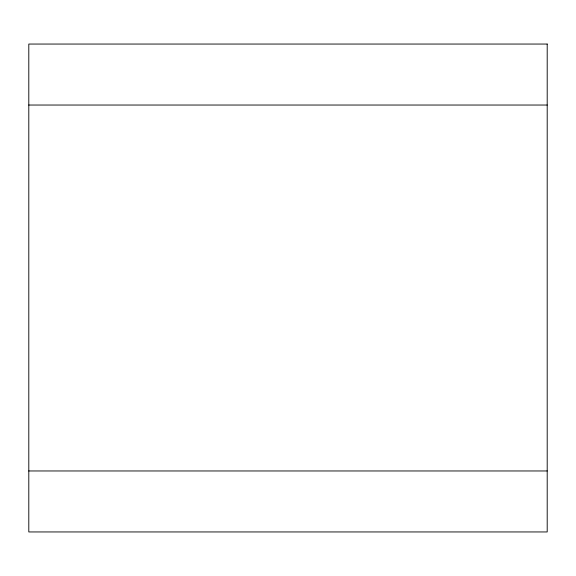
<?xml version="1.0" encoding="UTF-8"?>
<svg xmlns="http://www.w3.org/2000/svg" width="576" height="576" viewBox="0 0 576 576"><rect width="100%" height="100%" fill="white"/><g stroke="black" fill="none" stroke-linecap="round" stroke-linejoin="round"><path stroke-width="0.86" d="M28.8 105.034L547.2 105.034M28.8 470.966L547.2 470.966M547.2 44.05L28.8 44.05L28.8 531.95L547.2 531.95L547.2 44.05"/></g></svg>
